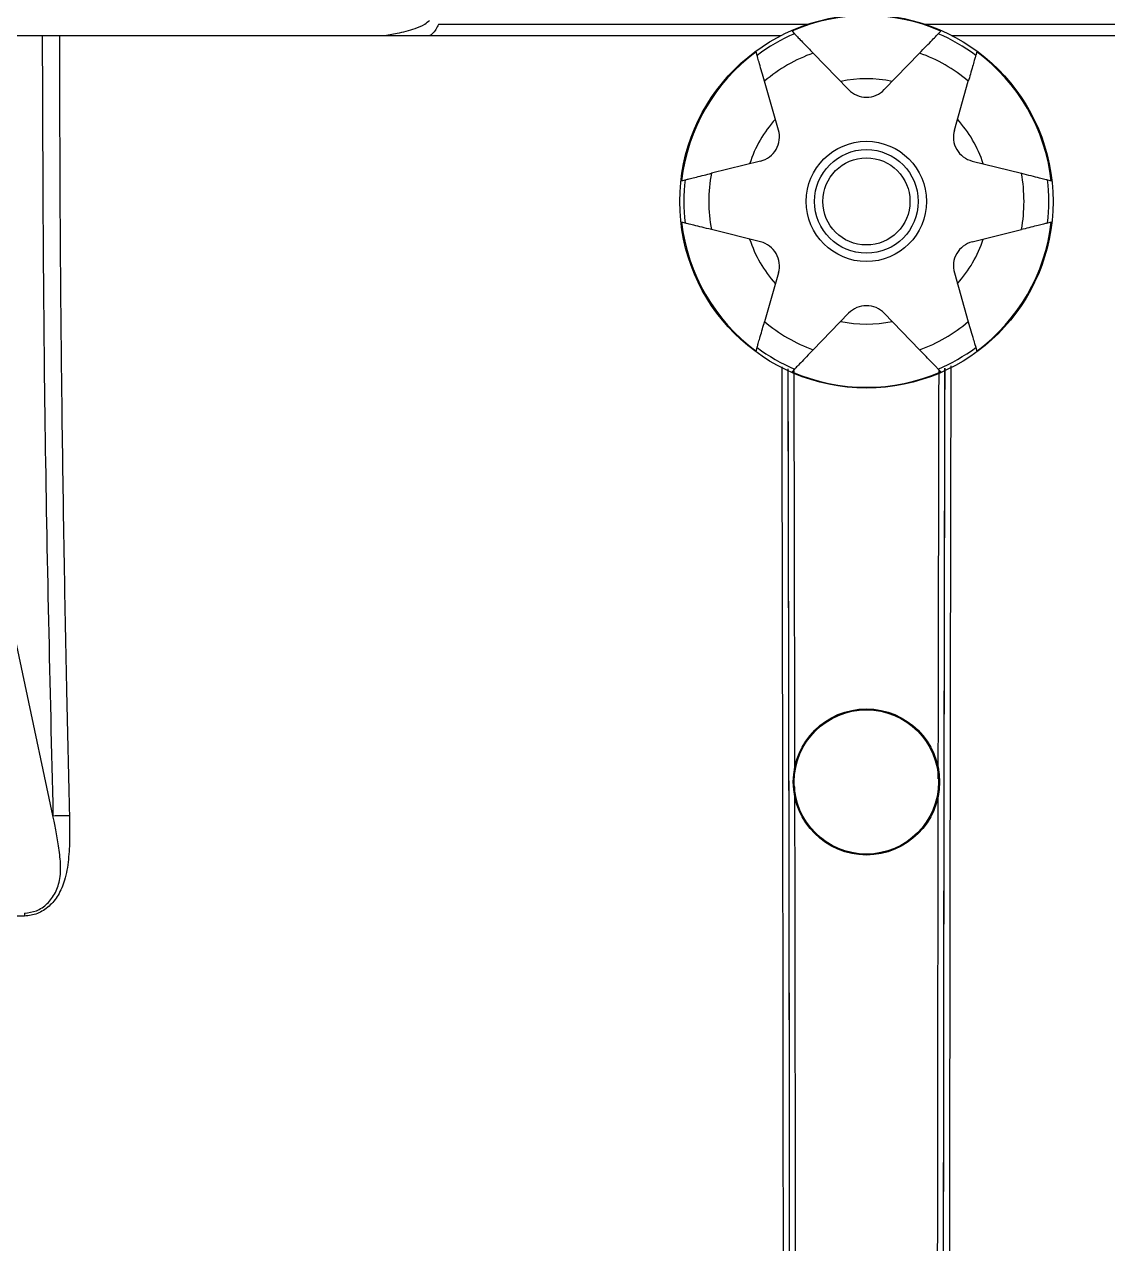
# Model space of a CAD drawing. Extents: x 16.5 to 113.1, y 4.4 to 84.5.
# Drawn here: x 51.93 to 54.541, y 11.575 to 14.516 of the extents above; entities that cross this region are included whole.
import ezdxf

# ---------------------------------------------------------------- set-up
doc = ezdxf.new("R2010")
doc.units = 0
doc.header["$MEASUREMENT"] = 0
doc.layers.add('OBJECT', color=7, linetype='CONTINUOUS')

msp = doc.modelspace()

# ---------------------------------------------------------------- linework, layer by layer
at = {"layer": 'OBJECT'}
for p, q in [((53.8178, 14.5156), (52.9281, 14.5156)), ((53.7803, 14.4993), (53.7864, 14.493)), ((54.9913, 14.5156), (54.1017, 14.5156)), ((54.1331, 14.493), (54.1392, 14.4993)), ((51.8048, 14.4886), (51.9725, 14.4886)), ((52.0142, 14.4886), (53.7544, 14.4886)), ((54.1651, 14.4886), (55.9053, 14.4886)), ((53.6961, 14.4409), (53.6937, 14.4493)), ((53.9166, 14.3582), (53.8315, 14.4463)), ((54.0029, 14.3582), (54.088, 14.4463)), ((54.2258, 14.4493), (54.2233, 14.4409)), ((53.7478, 14.2608), (53.714, 14.3785)), ((54.1717, 14.2608), (54.2054, 14.3785)), ((53.7046, 14.186), (53.5858, 14.1564)), ((54.2148, 14.186), (54.3337, 14.1564)), ((53.5143, 14.1386), (53.5228, 14.1407)), ((54.3967, 14.1407), (54.4052, 14.1386)), ((53.5228, 14.0364), (53.5143, 14.0386)), ((54.4052, 14.0386), (54.3967, 14.0364)), ((53.7046, 13.9911), (53.5858, 14.0207)), ((54.2148, 13.9911), (54.3337, 14.0207)), ((53.7478, 13.9163), (53.714, 13.7986)), ((54.1717, 13.9163), (54.2054, 13.7986)), ((53.9166, 13.8189), (53.8315, 13.7308)), ((54.0029, 13.8189), (54.088, 13.7308)), ((53.6937, 13.7278), (53.6961, 13.7362)), ((54.2233, 13.7362), (54.2258, 13.7278)), ((53.7864, 13.6841), (53.7803, 13.6778)), ((54.1392, 13.6778), (54.1331, 13.6841)), ((51.9985, 12.6074), (51.7854, 13.6086))]:
    msp.add_line(p, q, dxfattribs=at)
for centre, radius in [((53.9597, 14.0886), 0.45), ((53.9597, 14.0886), 0.145), ((53.9597, 14.0886), 0.125), ((53.9597, 14.0886), 0.105), ((53.9597, 12.6886), 0.1762), ((53.9597, 12.6886), 0.1739)]:
    msp.add_circle(centre, radius, dxfattribs=at)
for centre, radius, start, end in [((53.9597, 14.0886), 0.4483, 66.4043, 113.5957), ((53.9597, 14.0886), 0.44, 113.1969, 126.8031), ((53.9597, 14.0886), 0.44, 53.1969, 66.8031), ((53.9597, 14.0886), 0.4483, 126.4043, 173.5957), ((53.9597, 14.0886), 0.38, 109.7185, 130.2815), ((53.9597, 14.0886), 0.38, 49.7185, 70.2815), ((53.9597, 14.0886), 0.4483, 6.4043, 53.5957), ((53.9597, 14.0886), 0.2958, 77.8905, 102.1095), ((53.9597, 14.3999), 0.06, 224, 316), ((53.9597, 14.0886), 0.2958, 137.8905, 162.1095), ((53.9597, 14.0886), 0.2958, 17.8905, 42.1095), ((53.6901, 14.2442), 0.06, 284, 16), ((54.2294, 14.2442), 0.06, 164, 256), ((53.9597, 14.0886), 0.38, 169.7185, 190.2815), ((53.9597, 14.0886), 0.38, 349.7185, 10.2815), ((53.9597, 14.0886), 0.44, 173.1969, 186.8031), ((53.9597, 14.0886), 0.44, 353.1969, 6.8031), ((53.9597, 14.0886), 0.4483, 186.4043, 233.5957), ((53.9597, 14.0886), 0.4483, 306.4043, 353.5957), ((53.9597, 14.0886), 0.2958, 197.8905, 222.1095), ((53.9597, 14.0886), 0.2958, 317.8905, 342.1095), ((53.6901, 13.9329), 0.06, 344, 76), ((54.2294, 13.9329), 0.06, 104, 196), ((53.9597, 13.7772), 0.06, 44, 136), ((53.9597, 14.0886), 0.38, 229.7185, 250.2815), ((53.9597, 14.0886), 0.2958, 257.8905, 282.1095), ((53.9597, 14.0886), 0.38, 289.7185, 310.2815), ((53.9597, 14.0886), 0.44, 233.1969, 246.8031), ((53.9597, 14.0886), 0.44, 293.1969, 306.8031), ((53.9597, 14.0886), 0.4483, 246.4043, 293.5957)]:
    msp.add_arc(centre, radius, start, end, dxfattribs=at)
for points, knots in [([(52.7937, 14.4886), (52.8053, 14.4901), (52.8317, 14.4938), (52.8655, 14.5034), (52.8925, 14.5133), (52.9026, 14.5222), (52.9063, 14.5253)], [0, 0, 0, 0, 0.293555, 0.667633, 0.881097, 1, 1, 1, 1]), ([(52.9281, 14.5156), (52.9239, 14.5072), (52.9185, 14.4966), (52.9093, 14.49), (52.9073, 14.4886)], [0, 0, 0, 0, 0.7857473, 1, 1, 1, 1]), ([(51.9725, 14.4886), (51.9736, 14.1749), (51.9758, 13.5477), (51.991, 12.9208), (51.9985, 12.6074)], [0, 0, 0, 0, 0.499998, 1, 1, 1, 1]), ([(51.9725, 14.4886), (51.9764, 14.4886), (51.9869, 14.4886), (52.0016, 14.4886), (52.0107, 14.4886), (52.0142, 14.4886)], [0, 0, 0, 0, 0.263886, 0.723096, 1, 1, 1, 1]), ([(52.0142, 14.4886), (52.0143, 14.384), (52.0145, 14.175), (52.0166, 13.8616), (52.0201, 13.5353), (52.0251, 13.2091), (52.0311, 12.8957), (52.036, 12.6996), (52.0382, 12.608)], [0, 0, 0, 0, 0.166677, 0.333344, 0.500001, 0.687097, 0.853763, 1, 1, 1, 1]), ([(53.7864, 14.493), (53.7869, 14.4925), (53.788, 14.4914), (53.7951, 14.484), (53.8056, 14.4731), (53.8183, 14.46), (53.8273, 14.4506), (53.8315, 14.4463)], [0, 0, 0, 0, 0.198026, 0.395861, 0.598898, 0.81482, 1, 1, 1, 1]), ([(54.088, 14.4463), (54.0934, 14.4519), (54.1043, 14.4632), (54.1185, 14.478), (54.1285, 14.4884), (54.1326, 14.4925), (54.1329, 14.4929), (54.1331, 14.493)], [0, 0, 0, 0, 0.241746, 0.484005, 0.711796, 0.922051, 1, 1, 1, 1]), ([(53.714, 14.3785), (53.7119, 14.386), (53.7075, 14.4011), (53.7019, 14.4208), (53.6979, 14.4347), (53.6963, 14.4402), (53.6962, 14.4407), (53.6961, 14.4409)], [0, 0, 0, 0, 0.241745, 0.4840054, 0.7117956, 0.922051, 1, 1, 1, 1]), ([(54.2233, 14.4409), (54.2231, 14.4402), (54.2227, 14.4387), (54.2199, 14.4288), (54.2157, 14.4143), (54.2107, 14.3967), (54.2071, 14.3842), (54.2054, 14.3785)], [0, 0, 0, 0, 0.198026, 0.39586, 0.598898, 0.81482, 1, 1, 1, 1]), ([(53.5228, 14.1407), (53.5235, 14.1409), (53.525, 14.1412), (53.535, 14.1437), (53.5497, 14.1474), (53.5674, 14.1518), (53.58, 14.1549), (53.5858, 14.1564)], [0, 0, 0, 0, 0.198026, 0.395861, 0.598898, 0.81482, 1, 1, 1, 1]), ([(54.3337, 14.1564), (54.3413, 14.1545), (54.3565, 14.1507), (54.3764, 14.1457), (54.3904, 14.1422), (54.396, 14.1409), (54.3965, 14.1407), (54.3967, 14.1407)], [0, 0, 0, 0, 0.241745, 0.484005, 0.711795, 0.922051, 1, 1, 1, 1]), ([(53.5858, 14.0207), (53.5782, 14.0226), (53.563, 14.0264), (53.543, 14.0314), (53.5291, 14.0349), (53.5235, 14.0363), (53.5229, 14.0364), (53.5228, 14.0364)], [0, 0, 0, 0, 0.241745, 0.484005, 0.711795, 0.922051, 1, 1, 1, 1]), ([(54.3967, 14.0364), (54.3959, 14.0362), (54.3944, 14.0359), (54.3844, 14.0334), (54.3698, 14.0297), (54.3521, 14.0253), (54.3395, 14.0222), (54.3337, 14.0207)], [0, 0, 0, 0, 0.198026, 0.395861, 0.598898, 0.81482, 1, 1, 1, 1]), ([(53.6961, 13.7362), (53.6963, 13.737), (53.6968, 13.7384), (53.6996, 13.7483), (53.7038, 13.7629), (53.7088, 13.7804), (53.7124, 13.7929), (53.714, 13.7986)], [0, 0, 0, 0, 0.198026, 0.39586, 0.598898, 0.81482, 1, 1, 1, 1]), ([(54.2054, 13.7986), (54.2076, 13.7911), (54.2119, 13.776), (54.2176, 13.7563), (54.2215, 13.7425), (54.2231, 13.7369), (54.2233, 13.7364), (54.2233, 13.7362)], [0, 0, 0, 0, 0.241745, 0.484005, 0.711795, 0.922051, 1, 1, 1, 1]), ([(53.8315, 13.7308), (53.8261, 13.7252), (53.8152, 13.7139), (53.8009, 13.6991), (53.7909, 13.6888), (53.7869, 13.6846), (53.7865, 13.6842), (53.7864, 13.6841)], [0, 0, 0, 0, 0.241745, 0.484005, 0.711796, 0.922051, 1, 1, 1, 1]), ([(54.1331, 13.6841), (54.1325, 13.6846), (54.1315, 13.6857), (54.1243, 13.6932), (54.1138, 13.704), (54.1011, 13.7172), (54.0921, 13.7265), (54.088, 13.7308)], [0, 0, 0, 0, 0.198026, 0.395861, 0.598898, 0.81482, 1, 1, 1, 1]), ([(53.7603, 8.6016), (53.7604, 8.8341), (53.7606, 9.3071), (53.7606, 10.0296), (53.7603, 10.7766), (53.7596, 11.5259), (53.7588, 12.2711), (53.7577, 12.9878), (53.7567, 13.4614), (53.7562, 13.69)], [0, 0, 0, 0, 0.137615, 0.279872, 0.42677, 0.578311, 0.72145, 0.865533, 1, 1, 1, 1]), ([(53.7702, 13.6852), (53.7707, 13.4611), (53.7723, 12.7452), (53.7738, 11.5386), (53.7748, 10.0666), (53.7745, 9.0887), (53.7743, 8.5999)], [0, 0, 0, 0, 0.131845, 0.421274, 0.710667, 1, 1, 1, 1]), ([(53.7752, 8.6033), (53.7754, 9.0383), (53.7757, 9.9084), (53.775, 11.2176), (53.7736, 12.4766), (53.7719, 13.2995), (53.7712, 13.6849)], [0, 0, 0, 0, 0.257671, 0.51538, 0.773064, 1, 1, 1, 1]), ([(53.7872, 12.7139), (53.787, 12.8337), (53.7866, 13.1556), (53.7859, 13.4777), (53.7854, 13.6799)], [0, 0, 0, 0, 0.372129, 1, 1, 1, 1]), ([(54.134, 13.6809), (54.1335, 13.4365), (54.1328, 13.1082), (54.1323, 12.7801), (54.1322, 12.6963)], [0, 0, 0, 0, 0.744458, 1, 1, 1, 1]), ([(54.1483, 13.6864), (54.1475, 13.3005), (54.1459, 12.4772), (54.1445, 11.2176), (54.1438, 9.9084), (54.1441, 9.0383), (54.1442, 8.6033)], [0, 0, 0, 0, 0.227164, 0.484774, 0.742404, 1, 1, 1, 1]), ([(54.1451, 8.5999), (54.145, 9.0888), (54.1446, 10.0667), (54.1457, 11.5388), (54.1472, 12.7459), (54.1488, 13.4622), (54.1493, 13.6868)], [0, 0, 0, 0, 0.289276, 0.578616, 0.867921, 1, 1, 1, 1]), ([(54.1632, 13.6922), (54.1632, 13.674), (54.1625, 13.3743), (54.1615, 12.7953), (54.1603, 11.9478), (54.1594, 11.094), (54.1589, 10.2424), (54.1588, 9.4109), (54.159, 8.8679), (54.1591, 8.6016)], [0, 0, 0, 0, 0.010682, 0.176176, 0.340439, 0.509206, 0.67886, 0.842458, 1, 1, 1, 1]), ([(53.7894, 8.6016), (53.7895, 8.8394), (53.7897, 9.3234), (53.7897, 10.0629), (53.7894, 10.8179), (53.7888, 11.574), (53.7881, 12.1931), (53.7875, 12.5588), (53.7873, 12.6769)], [0, 0, 0, 0, 0.175659, 0.357361, 0.545105, 0.731477, 0.913331, 1, 1, 1, 1]), ([(54.1321, 12.6574), (54.1318, 12.4631), (54.1311, 11.9812), (54.1303, 11.1976), (54.1298, 10.3183), (54.1297, 9.4478), (54.1299, 8.8799), (54.13, 8.6016)], [0, 0, 0, 0, 0.14335, 0.355591, 0.578663, 0.793465, 1, 1, 1, 1]), ([(51.9295, 12.3721), (51.9393, 12.3733), (51.959, 12.3756), (51.9854, 12.3935), (52.0057, 12.4206), (52.0171, 12.4568), (52.0173, 12.4977), (52.0114, 12.5382), (52.0056, 12.5705), (52.0013, 12.5929), (51.9994, 12.6029), (51.9985, 12.6072)], [0, 0, 0, 0, 0.1230669, 0.2465847, 0.3690533, 0.4915376, 0.6303108, 0.772463, 0.8994107, 0.9556654, 1, 1, 1, 1]), ([(52.0382, 12.608), (52.0385, 12.5894), (52.0391, 12.5539), (52.0366, 12.5012), (52.0288, 12.4541), (52.0124, 12.4151), (51.9896, 12.3874), (51.9614, 12.3689), (51.9404, 12.3663), (51.93, 12.365)], [0, 0, 0, 0, 0.175155, 0.335953, 0.499736, 0.628068, 0.749936, 0.875048, 1, 1, 1, 1]), ([(51.9985, 12.6072), (52.0056, 12.6074), (52.0198, 12.6078), (52.0321, 12.6079), (52.0382, 12.608)], [0, 0, 0, 0, 0.500002, 1, 1, 1, 1]), ([(51.93, 12.365), (51.8244, 12.365), (51.6134, 12.3649), (51.4384, 12.365), (51.3509, 12.365)], [0, 0, 0, 0, 0.500003, 1, 1, 1, 1]), ([(51.9295, 12.3721), (51.9296, 12.3709), (51.9298, 12.3686), (51.9299, 12.3662), (51.93, 12.365)], [0, 0, 0, 0, 0.500003, 1, 1, 1, 1])]:
    msp.add_open_spline(points, degree=3, knots=knots, dxfattribs=at)

doc.saveas('drawing.dxf')
